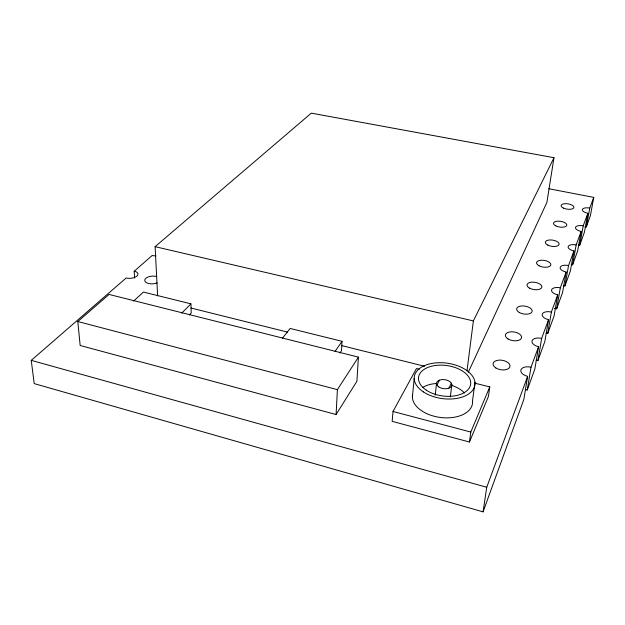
<?xml version="1.0" encoding="UTF-8"?>
<svg xmlns="http://www.w3.org/2000/svg" width="625" height="625" viewBox="0 0 625 625"><rect width="100%" height="100%" fill="white"/><g stroke="black" fill="none" stroke-linecap="round" stroke-linejoin="round"><path stroke-width="0.94" d="M336.102 414.523L337.398 389.648L358.422 357.133L109.062 294.43L77.82 321.539L80.156 345.492L336.102 414.523L356.891 381.266L358.422 357.133M282.438 338.211L290.141 328.453L342.016 341.32L341.516 350.641L339.914 353M419.266 369.242L416.445 368.539L393.016 411.484L392.164 421.352L469.453 442.016L488.406 396.5L489.773 386.906L474.727 383.141M412.391 397.062L414.188 378.492M435.234 395.055L436.492 383.648M450.336 396.953L451.813 384.602M466.992 370.891L473.375 320.914L553.984 157.711L311.305 113.141L155.109 246.664L157.625 295.898M474.984 382.273L472.516 400.797A30.273 18.172 7.8 0 1 442.117 417.656A30.273 18.172 7.8 0 1 412.508 395.172M469.453 442.016L470.797 432.055L489.773 386.906M134.625 278.039L134.195 271.266L136.031 271.719A7.797 3.805 -3.9 0 1 136.133 276.672A7.797 3.805 -3.9 0 1 126.141 278L31.25 360.359L34.195 383.602L483.063 511.859L486.734 487.258L527.625 376.375A8.68 4.844 10.7 0 1 520.93 369.742A8.68 4.844 10.7 0 1 531.008 367.203L538.562 346.75A8.297 4.414 10.4 0 1 532.07 340.68A8.297 4.414 10.4 0 1 541.648 338.383L548.555 319.688A7.945 4.039 10.2 0 1 542.258 314.109A7.945 4.039 10.2 0 1 551.383 312.023L557.719 294.875A7.625 3.711 9.9 0 1 551.609 289.719A7.625 3.711 9.9 0 1 560.32 287.828L566.148 272.039A7.328 3.422 9.7 0 1 560.219 267.266A7.328 3.422 9.7 0 1 568.547 265.539L573.938 250.945A7.055 3.164 9.5 0 1 568.172 246.516A7.055 3.164 9.5 0 1 576.156 244.93L581.148 231.414A6.805 2.93 9.3 0 1 575.539 227.289A6.805 2.93 9.3 0 1 583.211 225.836L587.844 213.273A6.57 2.727 9.2 0 1 582.391 209.414A6.57 2.727 9.2 0 1 589.766 208.078L593.75 197.383L548.789 188.727M553.984 157.711L546.883 202.43L468.305 372.234M527.625 376.375L523.852 399.398L483.063 511.859M525.5 389.695A8.562 4.945 11.1 0 1 527.25 390.023L531.008 367.203M538.562 346.75L534.82 369.125L527.25 390.023M536.242 360.258A8.188 4.516 10.8 0 1 537.922 360.562L541.648 338.383M548.555 319.688L544.852 341.438L537.922 360.562M546.086 333.312A7.852 4.133 10.5 0 1 547.695 333.594L551.383 312.023M557.719 294.875L554.055 316.031L547.695 333.594M554.359 308.477A7.539 3.797 10.2 0 1 556.672 308.805L560.32 287.828M566.148 272.039L562.539 292.617L556.672 308.805M563.461 285.703A7.25 3.508 10 0 1 564.953 285.945L568.547 265.539M573.938 250.945L570.375 270.977L564.953 285.945M571.18 264.57A6.977 3.242 9.8 0 1 572.609 264.805L576.156 244.93M581.148 231.414L577.641 250.922L572.609 264.805M578.336 244.969A6.734 3.008 9.6 0 1 579.719 245.187L583.211 225.836M587.844 213.273L584.398 232.273L579.719 245.187M584.992 226.727A6.5 2.805 9.4 0 1 586.328 226.938L589.766 208.078M593.75 197.383L590.422 215.555L586.328 226.938M448.938 388.133L451.328 383.164M436.953 385.094L439.422 380.164M335.031 351.438L342.016 341.32M189.266 314.961L191.227 312.953L190.93 303.844L143.461 292.07L133.617 301.039M181.695 313.141L190.93 303.844M134.195 271.266L152.164 255.492A7.438 3.531 -2.8 0 0 155.914 255.82M155.109 246.664L473.375 320.914M190.938 308.016L287.445 332.078M341.375 345.523L424.633 366.281M77.82 321.539L337.398 389.648M393.016 411.484L470.797 432.055M31.25 360.359L486.734 487.258M157.164 282.906A7.812 3.875 -3.3 0 1 146.953 282.93A7.812 3.875 -3.3 0 1 146.383 277.867A7.812 3.875 -3.3 0 1 156.43 276.445M422.617 387.523A25.992 15.602 7.8 0 1 436.523 383.5M452.109 385.562A25.992 15.602 7.8 0 1 464.453 392.938M563.445 208.102A6.5 2.703 8.6 0 0 573.875 207.734A6.5 2.703 8.6 0 0 565.234 203.656A6.5 2.703 8.6 0 0 563.445 208.102M555.906 225.922A6.734 2.906 8.8 0 0 566.734 225.492A6.734 2.906 8.8 0 0 557.828 221.148A6.734 2.906 8.8 0 0 555.906 225.922M547.797 245.094A6.984 3.133 8.9 0 0 559.047 244.609A6.984 3.133 8.9 0 0 549.867 239.945A6.984 3.133 8.9 0 0 547.797 245.094M539.039 265.781A7.25 3.391 9 0 0 550.758 265.227A7.25 3.391 9 0 0 541.273 260.219A7.25 3.391 9 0 0 539.039 265.781M529.57 288.164A7.539 3.68 9.1 0 0 541.781 287.539A7.539 3.68 9.1 0 0 531.992 282.141A7.539 3.68 9.1 0 0 529.57 288.164M519.281 312.477A7.852 4 9.3 0 0 532.039 311.758A7.852 4 9.3 0 0 521.914 305.93A7.852 4 9.3 0 0 519.281 312.477M508.07 338.969A8.195 4.375 9.4 0 0 521.43 338.148A8.195 4.375 9.4 0 0 510.945 331.82A8.195 4.375 9.4 0 0 508.07 338.969M495.812 367.938A8.57 4.797 9.5 0 0 509.82 367A8.57 4.797 9.5 0 0 498.961 360.109A8.57 4.797 9.5 0 0 495.812 367.938M423.422 391.922A30.609 17.883 7.6 0 0 474.125 387.828A30.609 17.883 7.6 0 0 436.312 362.844A30.609 17.883 7.6 0 0 423.422 391.922M426.344 390.188A26.273 15.352 7.6 0 0 469.922 386.766A26.273 15.352 7.6 0 0 437.57 365.258A26.273 15.352 7.6 0 0 426.344 390.188M438.711 386.891A7.711 4.531 7.6 0 0 451.555 386A7.711 4.531 7.6 0 0 442.203 379.586A7.711 4.531 7.6 0 0 438.711 386.891"/></g></svg>
